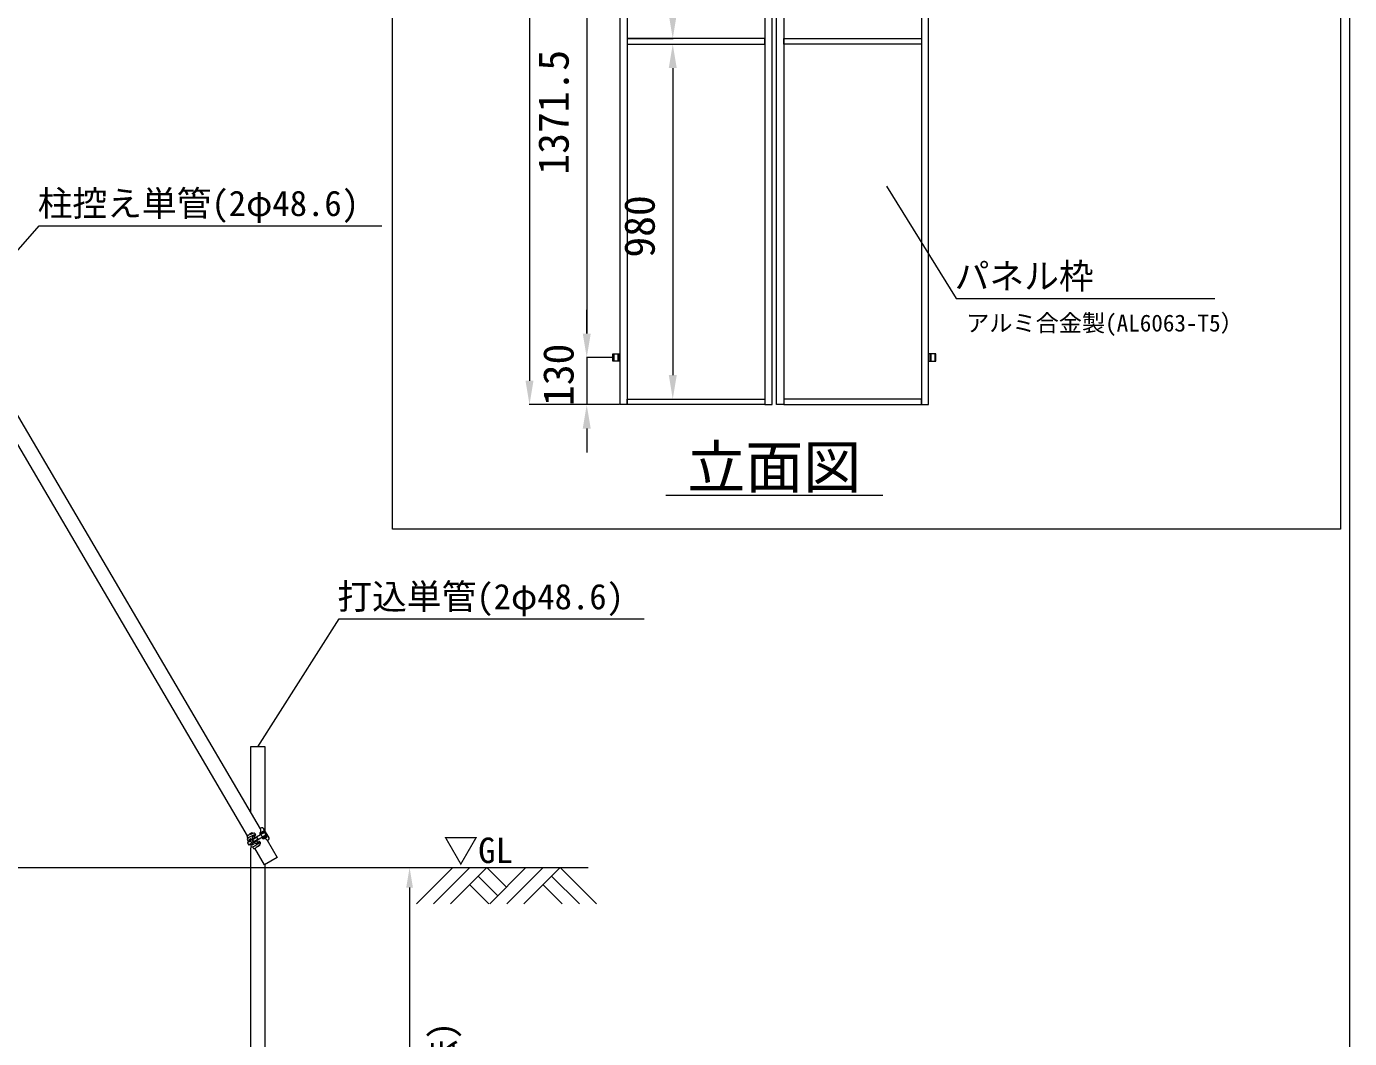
# Model space of a CAD drawing. Units: millimetres, scale not verified. Extents: x 2437 to 26587, y -17325 to 17325.
# Drawn here: x 22200 to 26587, y 4088 to 7443 of the extents above; entities that cross this region are included whole.
import ezdxf
from ezdxf.enums import TextEntityAlignment as Align

# ---------------------------------------------------------------- set-up
doc = ezdxf.new("R2010")
doc.units = ezdxf.units.MM
doc.header["$LTSCALE"] = 90
doc.linetypes.add('DASHED1', pattern=[1.8, 1.2, -0.6])
for name, color, linetype, lineweight in [('0-5_ﾍﾞｰｽﾗｲﾝ', 5, 'Continuous', 18), ('0-A_図面枠', 7, 'Continuous', 18), ('0-B_寸法', 3, 'Continuous', 18), ('0-E_単管', 7, 'Continuous', 18), ('0-F_単管ｸﾗﾝﾌﾟ', 7, 'Continuous', 18), ('1-7_標準ﾊﾟﾈﾙ', 7, 'Continuous', 18), ('1-9_文字', 7, 'Continuous', 18)]:
    doc.layers.add(name, color=color, linetype=linetype, lineweight=lineweight)
doc.styles.add('ＭＳ ゴシック', font='')
doc.styles.get('ＭＳ ゴシック').set_extended_font_data('MS Gothic')

msp = doc.modelspace()

# ---------------------------------------------------------------- linework, layer by layer
at = {"layer": '0-5_ﾍﾞｰｽﾗｲﾝ'}
msp.add_line((20916.88, 4655), (24062.36, 4655), dxfattribs=at)
at = {"layer": '0-A_図面枠'}
for points in [[(2436.88, 17325), (26586.88, 17325), (26586.88, 675), (2436.88, 675)], [(23413.12, 10798.6), (26557.04, 10798.6), (26557.04, 5777.01), (23413.12, 5777.01)]]:
    msp.add_lwpolyline(points, close=True, dxfattribs=at)
at = {"layer": '0-B_寸法'}
for p, q in [((23867.8, 9713.95), (23867.8, 6268.75)), ((24057.55, 7912.15), (24057.55, 6424.76)), ((24192.77, 7403.36), (24343.97, 7403.36)), ((24192.77, 7384.16), (24343.97, 7384.16)), ((24342.77, 7304.96), (24342.77, 6287.35)), ((24057.55, 6424.76), (24057.55, 6503.96)), ((24142.67, 6345.56), (24056.35, 6345.56)), ((24142.67, 6345.56), (24056.35, 6345.56)), ((24057.55, 6345.56), (24057.55, 6189.55)), ((24166.67, 6189.55), (23866.6, 6189.55)), ((24166.67, 6189.55), (24056.35, 6189.55)), ((24192.77, 6208.15), (24343.97, 6208.15)), ((24057.55, 6110.35), (24057.55, 6031.15)), ((24319.49, 5889.55), (25039.49, 5889.55)), ((22991.18, 4655), (23471.18, 4655)), ((23470.18, 4589), (23470.18, 3121))]:
    msp.add_line(p, q, dxfattribs=at)
at = {"layer": '0-B_寸法', "color": 91}
for points in [[(24329.57, 7482.56), (24342.77, 7403.36), (24355.97, 7482.56)], [(24329.57, 7304.96), (24342.77, 7384.16), (24355.97, 7304.96)], [(24044.35, 6424.76), (24057.55, 6345.56), (24070.75, 6424.76)], [(24044.35, 6424.76), (24057.55, 6345.56), (24070.75, 6424.76)], [(24329.57, 6287.35), (24342.77, 6208.15), (24355.97, 6287.35)], [(23854.61, 6268.75), (23867.8, 6189.55), (23881, 6268.75)], [(24044.35, 6110.35), (24057.55, 6189.55), (24070.75, 6110.35)], [(23459.18, 4589), (23470.18, 4655), (23481.18, 4589)]]:
    msp.add_solid(points, dxfattribs=at)
at = {"layer": '0-E_単管'}
for points in [[(22991.18, 4776.6), (22991.18, 5055), (22942.58, 5055), (22942.58, 4839.6)], [(22997.73, 4745.71), (23031.25, 4688.62), (22989.35, 4664.02), (22956.97, 4719.15)], [(22942.58, 4721.95), (22942.58, 3055), (22991.18, 3055), (22991.18, 4664.74)]]:
    msp.add_lwpolyline(points, dxfattribs=at)
at = {"layer": '0-F_単管ｸﾗﾝﾌﾟ'}
for p, q in [((22975.85, 4782.95), (20701.92, 8654.44)), ((22932.8, 4760.29), (20660.01, 8629.83)), ((22979.45, 4786.69), (22975.14, 4784.17)), ((23004.53, 4753.87), (22986.3, 4784.91)), ((22930.09, 4758.58), (22933.44, 4752.87)), ((22932.46, 4738.22), (22932.31, 4736.57)), ((22939.68, 4742.46), (22932.46, 4738.22)), ((22932.46, 4738.22), (22937.53, 4729.6)), ((22940.87, 4741.99), (22933.79, 4737.84)), ((22944.57, 4751.13), (22938.25, 4747.41)), ((22939.77, 4765.41), (22940.39, 4764.35)), ((22948.42, 4747.56), (22943.13, 4744.47)), ((22953.43, 4738.93), (22948.2, 4735.85)), ((22949.39, 4749.32), (22948.89, 4750.18)), ((22988.83, 4771.33), (22949.31, 4748.12)), ((22957.88, 4754.31), (22949.39, 4749.32)), ((22964.08, 4755.64), (22949.96, 4747.34)), ((22950.19, 4757.76), (22958.25, 4764.63)), ((22968.18, 4748.76), (22954.06, 4740.46)), ((22993.89, 4762.7), (22954.44, 4739.53)), ((22954.82, 4759.53), (22957.88, 4754.31)), ((22963.96, 4743.96), (22955.46, 4738.98)), ((22955.46, 4738.98), (22955.98, 4738.12)), ((22955.51, 4758.35), (22958.51, 4760.91)), ((22958.51, 4767.43), (22959.37, 4765.99)), ((22962.89, 4756.1), (22964.08, 4755.64)), ((22963.23, 4735.56), (22973.15, 4739.26)), ((22967.03, 4738.74), (22963.96, 4743.96)), ((22966.33, 4739.92), (22970.03, 4741.3)), ((22967.96, 4747.47), (22968.14, 4748.74)), ((22987.31, 4775.31), (22973.1, 4767.89)), ((22973.1, 4767.89), (22974.58, 4765.05)), ((22988.79, 4772.47), (22974.58, 4765.05)), ((22975.73, 4738.12), (22974.88, 4739.58)), ((22977.94, 4770.52), (22977.98, 4770.44)), ((22979.61, 4767.68), (22980.38, 4766.36)), ((22981.47, 4753.31), (22994.87, 4762.12)), ((22981.47, 4753.31), (22983.23, 4750.64)), ((22983.11, 4773.56), (22983.31, 4773.21)), ((22983.23, 4750.64), (22996.63, 4759.44)), ((22984.93, 4770.45), (22985.55, 4769.4)), ((22985.44, 4757.74), (22986.22, 4756.43)), ((22988.83, 4771.33), (22993.89, 4762.7)), ((22990.12, 4772.09), (22995.19, 4763.46)), ((22990.62, 4760.77), (22991.23, 4759.72)), ((22993.06, 4756.62), (22992.86, 4756.96)), ((22998.44, 4744.49), (23002.75, 4747.03)), ((22932.31, 4736.57), (22936.01, 4730.27)), ((22937.53, 4729.6), (22936.01, 4730.27)), ((22944.74, 4733.84), (22937.53, 4729.6)), ((22944.92, 4735.1), (22937.84, 4730.94)), ((22948.36, 4730.18), (22954.71, 4733.87)), ((22954.15, 4717.62), (22950.81, 4723.31))]:
    msp.add_line(p, q, dxfattribs=at)
for points in [[(22944.29, 4766.05), (22948.62, 4768.59), (22948.89, 4769.61), (22948.39, 4770.48), (22947.36, 4770.75), (22940.03, 4766.44), (22939.77, 4765.41)], [(22967.6, 4726.39), (22972.57, 4729.3), (22972.21, 4727.93), (22965.32, 4723.88)]]:
    msp.add_lwpolyline(points, dxfattribs=at)
for points in [[(22976.08, 4769.73), (22976.21, 4769.51), (22984.83, 4774.57), (22984.7, 4774.79), (22983.68, 4775.06), (22976.35, 4770.76)], [(22987.04, 4751.05), (22986.54, 4751.92), (22986.81, 4752.94), (22994.14, 4757.25), (22995.16, 4756.99), (22995.67, 4756.12), (22995.4, 4755.1), (22988.07, 4750.79)]]:
    msp.add_lwpolyline(points, close=True, dxfattribs=at)
for centre, radius, start, end in [((22964.69, 4777.21), 12.55, 312.085, 33.634), ((22981.99, 4782.38), 5, 30.428, 120.428), ((22974.53, 4691.34), 80.59, 104.851, 123.462), ((22937.44, 4748.46), 5.57, 136.8, 209.816), ((22938.37, 4749.55), 6.94, 213.806, 271.615), ((22933.01, 4752.62), 0.504, 316.8, 30.428), ((23053.08, 4535.66), 247.99, 112.414, 118.844), ((22944.75, 4752.69), 8.38, 218.994, 258.89), ((22930.46, 4744.3), 8.38, 341.966, 21.862), ((22957.95, 4747.36), 15.09, 191.077, 229.779), ((22948.43, 4753.12), 5.56, 207.994, 269.891), ((22954.08, 4753.2), 6, 130.411, 210.15), ((22927.97, 4729.6), 28.24, 16.853, 44.016), ((22958.72, 4747.77), 10.3, 181.189, 239.065), ((22433.99, 5516.51), 946.72, 303.086, 304.816), ((22960.07, 4736.36), 7.13, 158.817, 205.776), ((22955.07, 4765.41), 4, 30.428, 111.017), ((22956.54, 4760.54), 2, 130.411, 210.428), ((22961.13, 4741.18), 6, 210.706, 290.445), ((22956.95, 4766.15), 2, 310.411, 30.428), ((22955.92, 4763.95), 4, 310.411, 30.428), ((22941.57, 4737.58), 28.24, 20.548, 40.963), ((22942.11, 4737.9), 28.24, 22.611, 38.896), ((22968.75, 4739.75), 2, 210.428, 290.445), ((22971.43, 4737.56), 4, 30.428, 110.445), ((22973.85, 4737.38), 2, 30.428, 110.445), ((22972.28, 4736.1), 4, 309.839, 30.428), ((22971.31, 4755.24), 10.25, 1.199, 59.657), ((22987.27, 4738.75), 12.55, 91.691, 108.771), ((22989.26, 4771.58), 4.2, 30.428, 117.566), ((22989.26, 4771.58), 0.999, 30.428, 117.566), ((22987.27, 4738.75), 12.55, 27.222, 83.009), ((22994.33, 4762.95), 0.999, 303.29, 30.428), ((22994.33, 4762.95), 4.2, 303.29, 30.428), ((23000.22, 4751.34), 5, 300.428, 30.428), ((22950.31, 4729.24), 6.94, 149.241, 207.05), ((22940.51, 4722.77), 10.8, 43.317, 73.802), ((22948.9, 4728.95), 5.57, 211.04, 284.056), ((22958.67, 4733.42), 10.8, 167.054, 197.539), ((22950.38, 4723.06), 0.504, 30.428, 104.056), ((22917.07, 4789.18), 80.59, 297.394, 316.005)]:
    msp.add_arc(centre, radius, start, end, dxfattribs=at)
at = {"layer": '1-7_標準ﾊﾟﾈﾙ', "linetype": 'DASHED1'}
for p, q in [((24147.47, 6357.56), (24147.47, 6333.55)), ((24160.67, 6357.56), (24160.67, 6333.55)), ((25198.32, 6357.56), (25198.32, 6333.55)), ((25211.51, 6357.56), (25211.51, 6333.55))]:
    msp.add_line(p, q, dxfattribs=at)
at = {"layer": '1-7_標準ﾊﾟﾈﾙ'}
for p, q in [((24163.32, 6357.56), (24163.32, 6333.55)), ((25195.66, 6357.56), (25195.66, 6333.55))]:
    msp.add_line(p, q, dxfattribs=at)
for points in [[(24167.87, 9793.15), (24191.57, 9793.15), (24191.57, 6189.55), (24167.87, 6189.55)], [(24671.87, 9793.15), (24648.17, 9793.15), (24648.17, 6189.55), (24671.87, 6189.55)], [(24687.12, 9793.15), (24710.81, 9793.15), (24710.81, 6189.55), (24687.12, 6189.55)], [(25191.12, 9793.15), (25167.41, 9793.15), (25167.41, 6189.55), (25191.12, 6189.55)], [(24648.17, 7403.36), (24191.57, 7403.36), (24191.57, 7384.16), (24648.17, 7384.16)], [(24710.81, 7403.36), (25167.41, 7403.36), (25167.41, 7384.16), (24710.81, 7384.16)], [(24648.17, 6189.55), (24191.57, 6189.55), (24191.57, 6208.15), (24648.17, 6208.15)], [(24710.81, 6189.55), (25167.41, 6189.55), (25167.41, 6208.15), (24710.81, 6208.15)]]:
    msp.add_lwpolyline(points, close=True, dxfattribs=at)
for points in [[(24167.87, 6333.55), (24143.87, 6333.55), (24143.87, 6357.56), (24167.87, 6357.56)], [(25191.12, 6333.55), (25215.11, 6333.55), (25215.11, 6357.56), (25191.12, 6357.56)]]:
    msp.add_lwpolyline(points, dxfattribs=at)
at = {"layer": '1-9_文字'}
for p, q in [((25051.55, 6914.07), (25282.67, 6541.57)), ((21961.26, 6462.36), (22241.55, 6782.67)), ((22241.55, 6782.67), (22241.98, 6782.67)), ((22241.98, 6782.67), (23378.41, 6782.67)), ((25282.67, 6541.57), (25283.1, 6541.57)), ((25283.1, 6541.57), (26140.32, 6541.57)), ((22966.88, 5055), (23236.69, 5479.26)), ((23236.69, 5479.26), (23237.13, 5479.26)), ((23237.13, 5479.26), (24248.27, 5479.26)), ((23613.06, 4655), (23492.77, 4534.72)), ((23669.76, 4655), (23549.47, 4534.72)), ((23726.46, 4655), (23606.17, 4534.72)), ((23726.46, 4655), (23791.26, 4590.2)), ((23856.06, 4655), (23735.77, 4534.72)), ((23912.76, 4655), (23792.47, 4534.72)), ((23969.46, 4655), (23849.17, 4534.72)), ((23969.46, 4655), (24089.73, 4534.72)), ((23698.11, 4626.65), (23762.91, 4561.85)), ((23941.11, 4626.65), (24033.03, 4534.72)), ((23669.76, 4598.3), (23733.33, 4534.72)), ((23912.76, 4598.3), (23976.33, 4534.72))]:
    msp.add_line(p, q, dxfattribs=at)

# ---------------------------------------------------------------- texts
at = {"layer": '0-B_寸法', "style": 'ＭＳ ゴシック'}
for s, height, p in [('1371.5', 101.3, (24028.17, 6951.84)), ('980', 101.3, (24313.39, 6676.8)), ('130', 101.3, (24044.37, 6184.94)), ('(打込寸法)', 84.46, (23644.9, 3567))]:
    msp.add_text(s, height=height, rotation=90, dxfattribs=at).set_placement(p, align=Align.BOTTOM_LEFT)
at = {"layer": '1-9_文字', "style": 'ＭＳ ゴシック'}
for s, height, p in [('柱控え単管(2φ48.6)\u3000', 84.46, (22237.05, 6789.15)), ('パネル枠\u3000\u3000\u3000\u3000\u3000', 84.46, (25277.64, 6548.05)), ('アルミ合金製(AL6063-T5）', 56.3, (25315.65, 6414.93)), ('立面図', 140.8, (24391.49, 5870.36)), ('打込単管(2φ48.6)', 84.46, (23230.66, 5485.74)), ('▽GL', 84.46, (23582.44, 4644.68))]:
    msp.add_text(s, height=height, dxfattribs=at).set_placement(p, align=Align.BOTTOM_LEFT)

doc.saveas('drawing.dxf')
